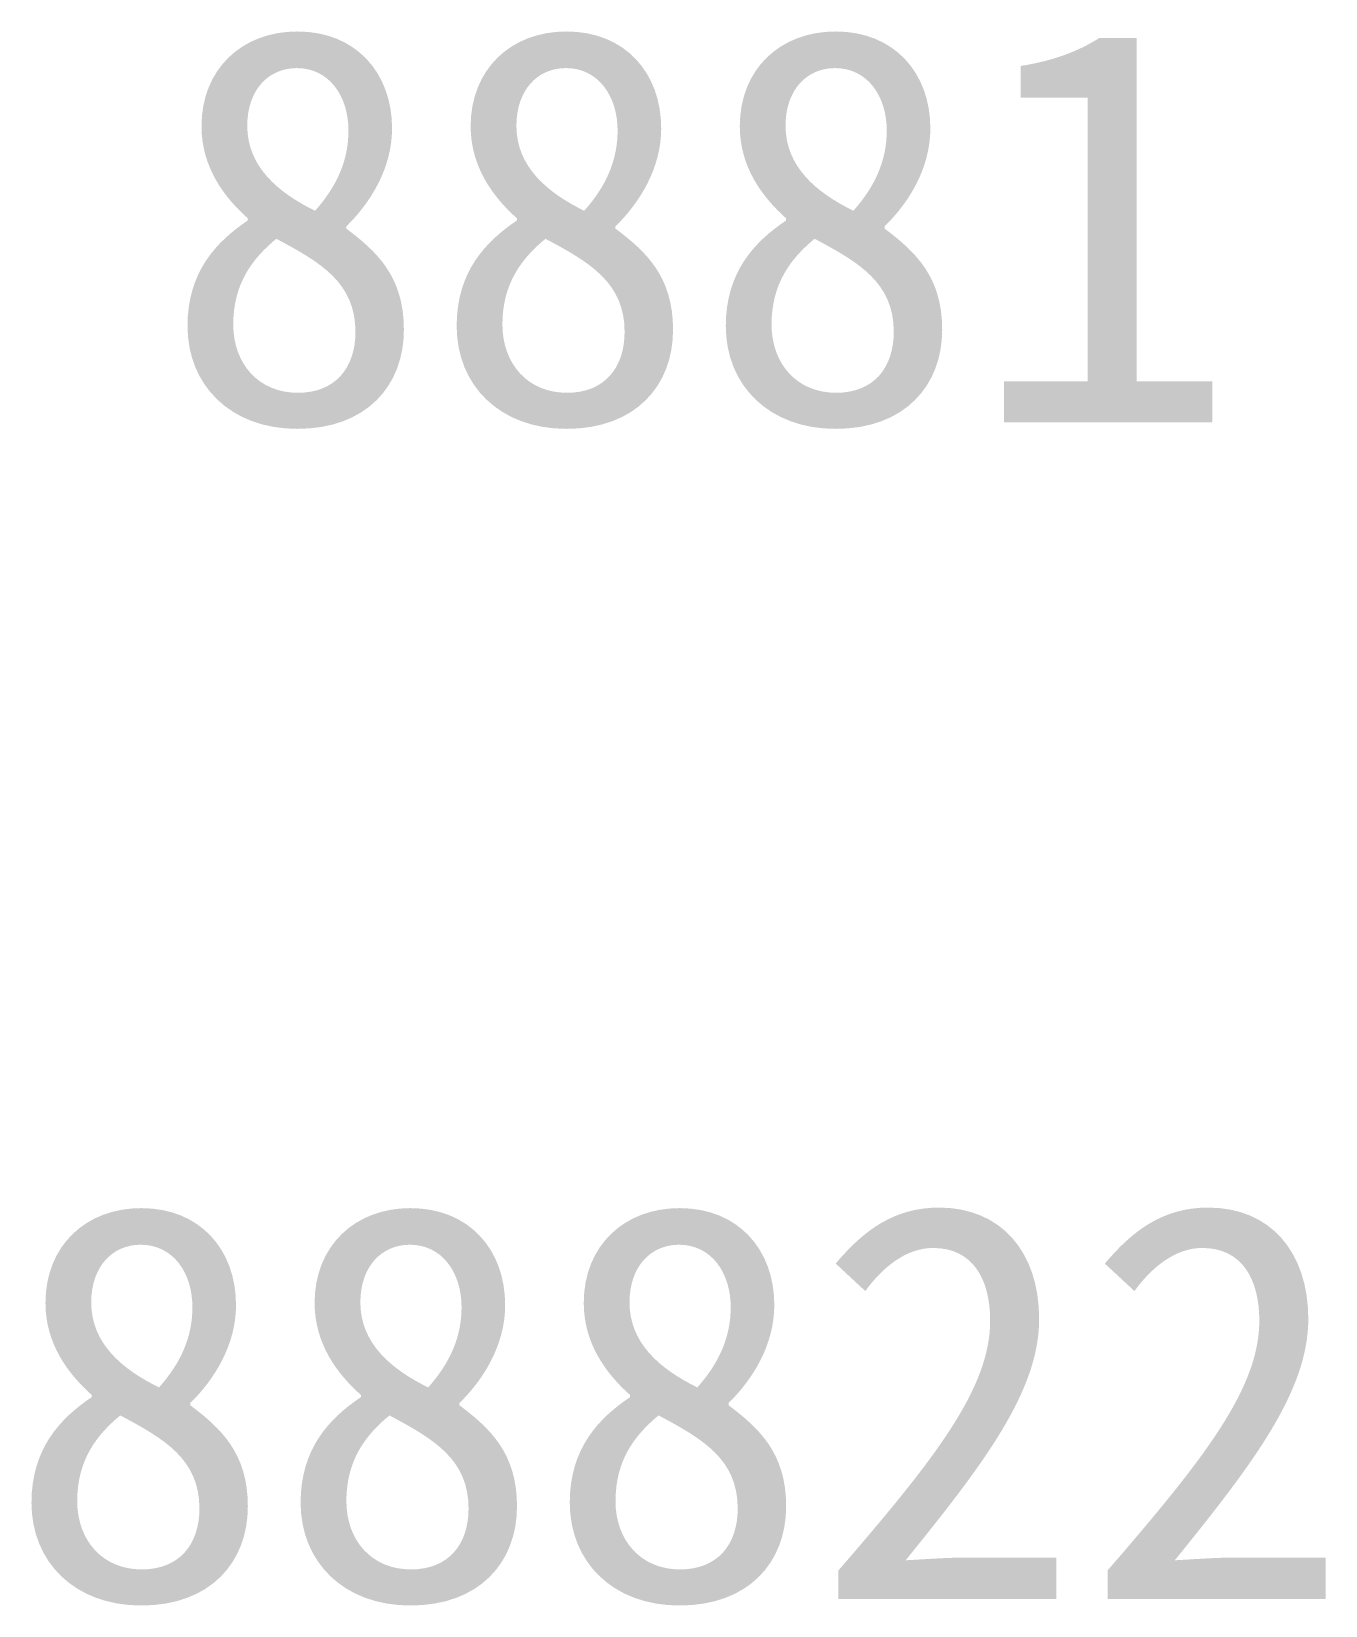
# Model space of a CAD drawing. Header units: inches. Extents: x 35.18 to 35.834, y 6.755 to 7.551.
import ezdxf

# ---------------------------------------------------------------- set-up
doc = ezdxf.new("R2010")
doc.units = ezdxf.units.IN
doc.header["$MEASUREMENT"] = 0
doc.styles.get("Standard").update_dxf_attribs({"font": ''})
doc.styles.get('Standard').set_extended_font_data('SimSun')

# ---------------------------------------------------------------- blocks, each defined once
blk = doc.blocks.new('ssss')
for p in [(0.16381, 0.17299), (0.08494, -0.42162)]:
    blk.add_attdef('111', p, '', height=0.2)

msp = doc.modelspace()

# ---------------------------------------------------------------- block references
ref = msp.add_blockref('ssss', (35.08176, 7.18032))
ref.add_attrib('111', '8881', (35.24557, 7.35332), dxfattribs={"height": 0.2})
ref.add_attrib('111', '88822', (35.16669, 6.75871), dxfattribs={"height": 0.2})

doc.saveas('drawing.dxf')
